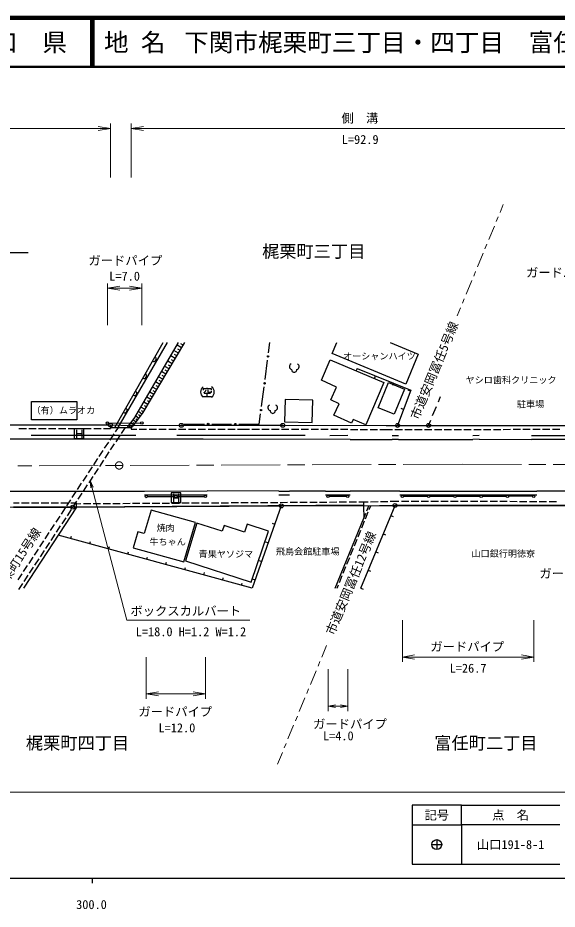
# Model space of a CAD drawing. Units: millimetres, scale not verified. Extents: x 40000 to 680000, y 20000 to 380000.
# Drawn here: x 352875 to 462478, y 198715 to 380000 of the extents above; entities that cross this region are included whole.
import ezdxf
from ezdxf.enums import TextEntityAlignment as Align

# ---------------------------------------------------------------- set-up
doc = ezdxf.new("R2010")
doc.units = ezdxf.units.MM
doc.header["$LTSCALE"] = 1000
doc.linetypes.add('CHAIN', pattern=[18.5, 12, -1.5, 3.5, -1.5])
for name, color, linetype, lineweight in [('M-BGD', 7, 'Continuous', 25), ('M-BMK', 2, 'CHAIN', 13), ('M-BMK-HTXT', 7, 'Continuous', 13), ('M-BMK-ROW', 30, 'Continuous', 25), ('M-BMK-SRVR', 3, 'Continuous', 25), ('M-STR-HTXT', 7, 'Continuous', 13), ('M-STR-STRC', 7, 'Continuous', 25), ('M-TTL', 2, 'Continuous', 140), ('M-TTL-BAND', 7, 'Continuous', 25), ('M-TTL-LINE', 7, 'Continuous', 50), ('引出線', 7, 'Continuous', 13)]:
    doc.layers.add(name, color=color, linetype=linetype, lineweight=lineweight)
doc.layers.add('M-TTL-TXT', color=7, linetype='Continuous')
doc.styles.add('ＭＳ ゴシック', font='')
doc.styles.get('ＭＳ ゴシック').set_extended_font_data('MS Gothic')

# ---------------------------------------------------------------- blocks, each defined once
blk = doc.blocks.new('open_arrow')
at = {"color": 0, "linetype": 'Continuous', "lineweight": -2}
blk.add_lwpolyline([(7.5, 1.25), (0, 0), (7.5, -1.25)], dxfattribs=at)

msp = doc.modelspace()

# ---------------------------------------------------------------- linework, layer by layer
at = {"layer": 'M-BGD'}
for p, q in [((350101, 332297), (354994, 332297)), ((372609, 296700), (382413, 313975)), ((373233, 296697), (383270, 313975)), ((376657, 298701), (385551, 313975)), ((378365, 299735), (386788, 313975)), ((386479, 313453), (386026, 313720)), ((403826, 311867), (404100, 313973)), ((416779, 311708), (417723, 313972)), ((428540, 313971), (434254, 311588)), ((385515, 311823), (384610, 312358)), ((386158, 312909), (385252, 313445)), ((385836, 312366), (385384, 312634)), ((384235, 309659), (383344, 310186)), ((384872, 310736), (383974, 311267)), ((384554, 310198), (384105, 310463)), ((385194, 311280), (384741, 311547)), ((403114, 306413), (403632, 310380)), ((414562, 306320), (416364, 310457)), ((416364, 310457), (427256, 305847)), ((431710, 305484), (416779, 311708)), ((434254, 311588), (431710, 305484)), ((383603, 308590), (382720, 309113)), ((383289, 308060), (382848, 308321)), ((383919, 309124), (383474, 309388)), ((421810, 308710), (421622, 308247)), ((382354, 306479), (381486, 306993)), ((382976, 307530), (382100, 308048)), ((382665, 307005), (382227, 307264)), ((425516, 307203), (425327, 306740)), ((381126, 304403), (380272, 304908)), ((381738, 305437), (380876, 305946)), ((381432, 304920), (381001, 305175)), ((382046, 305958), (381612, 306215)), ((391377, 304512), (391377, 304742)), ((402403, 300960), (402921, 304926)), ((417634, 304861), (414562, 306320)), ((416463, 302313), (417634, 304861)), ((427256, 305847), (423615, 297202)), ((426116, 300699), (428202, 305829)), ((428202, 305829), (431465, 304502)), ((429221, 305696), (429032, 305233)), ((379918, 302361), (379078, 302858)), ((380520, 303378), (379672, 303879)), ((380219, 302869), (379795, 303120)), ((380823, 303890), (380396, 304143)), ((390495, 302982), (392257, 302982)), ((392200, 304512), (390559, 304512)), ((390559, 304512), (390559, 304273)), ((390673, 303803), (390794, 303862)), ((392025, 303628), (390732, 303628)), ((390794, 303862), (391029, 304038)), ((391029, 304038), (391140, 304332)), ((391377, 302982), (391377, 303628)), ((391496, 304332), (391496, 303924)), ((391496, 303924), (391557, 303862)), ((391557, 303862), (392198, 303862)), ((392198, 303862), (392259, 303922)), ((392200, 304275), (392200, 304512)), ((392259, 303922), (392259, 304095)), ((431465, 304502), (429379, 299372)), ((432674, 304079), (432206, 304256)), ((438331, 301876), (438781, 302957)), ((355655, 301970), (364848, 301986)), ((355661, 298251), (355655, 301970)), ((364848, 301986), (364855, 298268)), ((379322, 301353), (378488, 301846)), ((379026, 300853), (378609, 301099)), ((379620, 301857), (379200, 302105)), ((407174, 302359), (407062, 297814)), ((412804, 302220), (407174, 302359)), ((412692, 297675), (412804, 302220)), ((418199, 301487), (416463, 302313)), ((417096, 299181), (418199, 301487)), ((437178, 299106), (437947, 300952)), ((376392, 297116), (378365, 299735)), ((378103, 299388), (377376, 299936)), ((377775, 298951), (377411, 299225)), ((378730, 300353), (377904, 300841)), ((378437, 299857), (378024, 300101)), ((401935, 297367), (402210, 299472)), ((420654, 297593), (417096, 299181)), ((429379, 299372), (426116, 300699)), ((431259, 300337), (430792, 300514)), ((364855, 298268), (355661, 298251)), ((375149, 296690), (376657, 298701)), ((376882, 297767), (376291, 298213)), ((376615, 297413), (376319, 297635)), ((377446, 298515), (376823, 298985)), ((377164, 298141), (376852, 298376)), ((386669, 297383), (390802, 297378)), ((392302, 297377), (396302, 297373)), ((397802, 297371), (401935, 297367)), ((407062, 297814), (412692, 297675)), ((421007, 298322), (420654, 297593)), ((423615, 297202), (421007, 298322)), ((436344, 297101), (436794, 298183)), ((319396, 297192), (364407, 297199)), ((353105, 296497), (354605, 296498)), ((355105, 296498), (356605, 296498)), ((357105, 296498), (358605, 296498)), ((359105, 296498), (360605, 296498)), ((361105, 296499), (362605, 296499)), ((363105, 296499), (364407, 296499)), ((364407, 297199), (371699, 297194)), ((364407, 296499), (365803, 296498)), ((366303, 296498), (367803, 296497)), ((368303, 296496), (369803, 296495)), ((370303, 296495), (371699, 296494)), ((371692, 296703), (375889, 296687)), ((371699, 297194), (371699, 296494)), ((373233, 296697), (372638, 295791)), ((374665, 296692), (373856, 295459)), ((375888, 297115), (398692, 297136)), ((375888, 297115), (375889, 296315)), ((375889, 296315), (377041, 296316)), ((377541, 296317), (379041, 296318)), ((379541, 296319), (381041, 296320)), ((381541, 296320), (383041, 296322)), ((383541, 296322), (385041, 296324)), ((385541, 296324), (387041, 296325)), ((387541, 296326), (389041, 296327)), ((389541, 296327), (391041, 296329)), ((391541, 296329), (393041, 296331)), ((393541, 296331), (395041, 296332)), ((395541, 296333), (397041, 296334)), ((397541, 296335), (398692, 296336)), ((398691, 296329), (399957, 296328)), ((398693, 297129), (427724, 297099)), ((400457, 296328), (401957, 296326)), ((402457, 296325), (403957, 296324)), ((404457, 296323), (405957, 296322)), ((406457, 296321), (407957, 296320)), ((408457, 296319), (409957, 296317)), ((410457, 296317), (411957, 296315)), ((412457, 296315), (413957, 296313)), ((414457, 296313), (415957, 296311)), ((416457, 296311), (417957, 296309)), ((418457, 296308), (419957, 296307)), ((420457, 296306), (421957, 296305)), ((422457, 296304), (423957, 296303)), ((424457, 296302), (425957, 296301)), ((426457, 296300), (427724, 296299)), ((427724, 297099), (468810, 297112)), ((427724, 296299), (429017, 296299)), ((429517, 296299), (431017, 296300)), ((431517, 296300), (433017, 296300)), ((433517, 296301), (435017, 296301)), ((435517, 296301), (437017, 296302)), ((437517, 296302), (439017, 296302)), ((439517, 296303), (441017, 296303)), ((441517, 296303), (443017, 296304)), ((443517, 296304), (445017, 296304)), ((445517, 296304), (447017, 296305)), ((447517, 296305), (449017, 296306)), ((449517, 296306), (451017, 296306)), ((451517, 296306), (453017, 296307)), ((453517, 296307), (455017, 296308)), ((455517, 296308), (457017, 296308)), ((457517, 296308), (459017, 296309)), ((459517, 296309), (461017, 296309)), ((461517, 296310), (463017, 296310)), ((376843, 295055), (355614, 295030)), ((371266, 293701), (370443, 292448)), ((372364, 295373), (371541, 294119)), ((373581, 295041), (372758, 293787)), ((411277, 295027), (385188, 295063)), ((419911, 295022), (416305, 295011)), ((430207, 294996), (428963, 294987)), ((446624, 295027), (445361, 295008)), ((489330, 294963), (457267, 295014)), ((370169, 292030), (369346, 290776)), ((372484, 293369), (371661, 292115)), ((369071, 290358), (368248, 289104)), ((371386, 291698), (370563, 290444)), ((367974, 288686), (367150, 287432)), ((369191, 288354), (368368, 287100)), ((370289, 290026), (369466, 288772)), ((366876, 287014), (366053, 285760)), ((368094, 286682), (367270, 285428)), ((365778, 285342), (364955, 284088)), ((366996, 285010), (366173, 283756)), ((364681, 283670), (363858, 282416)), ((365898, 283338), (365075, 282084)), ((378620, 282955), (391343, 282971)), ((405892, 282961), (408113, 282966)), ((415423, 282971), (420435, 282962)), ((430516, 282962), (458340, 282984)), ((353143, 281300), (352014, 281302)), ((355143, 281295), (353643, 281298)), ((357143, 281290), (355643, 281294)), ((359143, 281286), (357643, 281289)), ((361143, 281281), (359643, 281285)), ((363143, 281276), (361643, 281280)), ((363583, 281998), (362760, 280744)), ((364773, 281273), (363643, 281275)), ((364801, 281666), (363978, 280412)), ((364774, 281119), (364773, 281273)), ((365699, 281125), (364774, 281119)), ((364778, 280469), (364774, 281119)), ((367699, 281138), (366199, 281128)), ((369699, 281151), (368199, 281141)), ((371699, 281164), (370199, 281154)), ((373699, 281177), (372199, 281168)), ((375699, 281190), (374199, 281181)), ((377699, 281204), (376199, 281194)), ((379699, 281217), (378199, 281207)), ((381699, 281230), (380199, 281220)), ((383699, 281243), (382199, 281233)), ((385699, 281256), (384199, 281246)), ((387699, 281269), (386199, 281259)), ((389699, 281282), (388199, 281272)), ((391699, 281295), (390199, 281285)), ((393699, 281308), (392199, 281298)), ((395699, 281321), (394199, 281312)), ((397699, 281334), (396199, 281325)), ((399699, 281348), (398199, 281338)), ((401699, 281361), (400199, 281351)), ((403699, 281374), (402199, 281364)), ((405699, 281387), (404199, 281377)), ((407698, 281400), (406199, 281390)), ((409698, 281413), (408198, 281403)), ((411698, 281426), (410198, 281416)), ((413698, 281439), (412198, 281429)), ((415698, 281452), (414198, 281442)), ((417698, 281465), (416198, 281456)), ((419698, 281478), (418198, 281469)), ((421698, 281492), (420198, 281482)), ((423124, 281501), (422198, 281495)), ((424072, 281518), (423124, 281501)), ((423124, 281501), (423138, 280701)), ((426072, 281553), (424572, 281527)), ((428071, 281589), (426572, 281562)), ((429520, 281614), (428571, 281598)), ((430333, 281614), (429520, 281614)), ((432333, 281612), (430833, 281613)), ((434333, 281611), (432833, 281612)), ((436333, 281609), (434833, 281610)), ((438333, 281607), (436833, 281609)), ((440333, 281606), (438833, 281607)), ((442333, 281604), (440833, 281605)), ((444333, 281603), (442833, 281604)), ((446333, 281601), (444833, 281602)), ((448333, 281600), (446833, 281601)), ((450333, 281598), (448833, 281599)), ((452333, 281596), (450833, 281598)), ((454333, 281595), (452833, 281596)), ((456333, 281593), (454833, 281594)), ((458333, 281592), (456833, 281593)), ((460333, 281590), (458833, 281591)), ((462333, 281588), (460833, 281590)), ((364771, 280473), (352012, 280502)), ((364771, 280473), (354007, 263978)), ((362486, 280326), (361662, 279072)), ((363703, 279994), (362880, 278740)), ((423128, 280851), (364778, 280469)), ((380001, 279899), (378560, 275130)), ((389012, 277337), (380001, 279899)), ((406414, 280742), (405942, 280908)), ((422565, 263971), (429526, 280814)), ((429526, 280814), (423138, 280701)), ((423138, 280701), (423174, 278229)), ((423174, 278229), (423589, 279243)), ((423535, 278134), (424103, 279522)), ((423778, 279706), (424193, 280720)), ((424292, 279985), (424596, 280727)), ((471646, 280781), (429526, 280814)), ((361388, 278654), (360565, 277400)), ((362606, 278322), (361782, 277068)), ((417343, 263972), (423174, 278229)), ((422778, 276283), (423346, 277671)), ((428676, 278758), (429138, 278567)), ((360290, 276982), (359467, 275728)), ((361508, 276650), (360685, 275396)), ((386610, 269387), (389012, 277337)), ((389233, 277232), (386977, 269559)), ((394402, 275608), (389233, 277232)), ((394808, 276762), (394402, 275608)), ((398920, 275390), (394808, 276762)), ((399513, 277022), (398920, 275390)), ((403795, 275569), (399513, 277022)), ((400294, 265224), (403795, 275569)), ((405083, 276969), (404612, 277136)), ((422021, 274432), (422589, 275820)), ((359193, 275310), (358370, 274057)), ((360410, 274978), (359587, 273724)), ((363642, 274085), (363774, 274567)), ((377242, 275445), (376336, 272211)), ((378560, 275130), (377242, 275445)), ((421264, 272581), (421832, 273969)), ((427148, 275061), (427611, 274870)), ((356998, 271967), (356174, 270713)), ((358095, 273639), (357272, 272385)), ((359313, 273306), (358490, 272053)), ((367499, 273027), (367632, 273509)), ((371357, 271969), (371489, 272451)), ((376336, 272211), (386610, 269387)), ((403753, 273197), (403281, 273363)), ((420507, 270729), (421075, 272118)), ((355900, 270295), (355077, 269041)), ((358215, 271635), (357392, 270381)), ((375214, 270910), (375347, 271392)), ((379072, 269852), (379204, 270334)), ((419750, 268878), (420318, 270267)), ((425621, 271364), (426083, 271173)), ((354802, 268623), (353979, 267369)), ((357118, 269963), (356294, 268709)), ((382929, 268794), (383061, 269276)), ((386977, 269559), (400294, 265224)), ((402422, 269425), (401950, 269591)), ((418993, 267027), (419560, 268416)), ((353705, 266951), (352882, 265697)), ((354922, 266619), (354099, 265365)), ((356020, 268291), (355197, 267037)), ((386787, 267735), (386919, 268218)), ((390644, 266677), (390776, 267159)), ((418235, 265176), (418803, 266564)), ((424093, 267668), (424555, 267477)), ((353825, 264947), (353016, 263715)), ((394501, 265619), (394634, 266101)), ((398359, 264560), (398491, 265043)), ((401091, 265653), (400620, 265819)), ((417743, 263972), (418046, 264713)), ((422565, 263971), (423027, 263780))]:
    msp.add_line(p, q, dxfattribs=at)
for points in [[(421810, 308710), (432743, 304264), (430036, 297099)], [(406414, 280742), (400499, 263973), (361064, 274792)]]:
    msp.add_lwpolyline(points, dxfattribs=at)
for centre in [(403729, 311124), (403018, 305670), (402306, 300216), (391552, 297378), (397052, 297372)]:
    msp.add_circle(centre, 150, dxfattribs=at)
for centre, radius, start, end in [((380506, 310615), 500, 240.4233, 60.4233), ((408646, 309065), 599, 113.44836, 257.2818), ((409048, 308449), 534, 176.52859, 3.47141), ((409449, 309065), 599, 282.7182, 66.55164), ((378532, 307136), 500, 240.4233, 60.4233), ((391272, 303892), 1264, 123.85503, 236.14497), ((391543, 303892), 1264, 303.85503, 56.14497), ((376558, 303657), 500, 240.4233, 60.4233), ((404267, 300705), 599, 113.44836, 257.2818), ((405070, 300705), 599, 282.7182, 66.55164), ((374583, 300178), 500, 240.4233, 60.4233), ((404669, 300089), 534, 176.52859, 3.47141)]:
    msp.add_arc(centre, radius, start, end, dxfattribs=at)
at = {"layer": 'M-BMK'}
for q in [(352868, 288892), (573467, 288963)]:
    msp.add_line((443198, 289207), q, dxfattribs=at)
msp.add_circle((373467, 288964), 750, dxfattribs=at)
at = {"layer": 'M-BMK-HTXT'}
for p, q in [((451524, 342027), (450863, 340427)), ((450481, 339503), (450099, 338579)), ((449717, 337655), (448571, 334882)), ((448189, 333958), (447807, 333034)), ((447425, 332109), (446279, 329337)), ((445897, 328413), (445515, 327489)), ((445133, 326564), (443987, 323792)), ((443605, 322868), (443223, 321944)), ((442842, 321019), (442180, 319420)), ((415618, 252327), (414649, 249983)), ((414267, 249058), (413885, 248134)), ((413503, 247210), (412357, 244438)), ((411975, 243513), (411593, 242589)), ((411211, 241665), (410065, 238893)), ((409683, 237968), (409301, 237044)), ((408919, 236120), (407773, 233347)), ((407391, 232423), (407009, 231499)), ((406627, 230575), (405658, 228231))]:
    msp.add_line(p, q, dxfattribs=at)
at = {"layer": 'M-BMK-ROW'}
for points in [[(319396, 297192), (371699, 297194), (375888, 297115), (386099, 297124), (406712, 297121), (430036, 297099), (436344, 297101), (468810, 297112), (472869, 297095), (514108, 297073), (524106, 297065), (528222, 297056), (542387, 297027), (573482, 296992)], [(73594, 281313), (103464, 281264), (111350, 281545), (137652, 281541), (161444, 281537), (194309, 281446), (207652, 281253), (212707, 281193), (223288, 281067), (224739, 280453), (245080, 280507), (262067, 280460), (292429, 280515), (299501, 280512), (352012, 280502), (364018, 280474), (406414, 280742), (429526, 280814), (471646, 280781), (480235, 281191)]]:
    msp.add_lwpolyline(points, dxfattribs=at)
for centre in [(371699, 297194), (375888, 297115), (386099, 297124), (406712, 297121), (430036, 297099), (436344, 297101), (406414, 280742), (429526, 280814), (364018, 280474)]:
    msp.add_circle(centre, 400, dxfattribs=at)
at = {"layer": 'M-BMK-SRVR'}
for p, q in [((443014, 219855), (433014, 219855)), ((433014, 219855), (433014, 215855)), ((443014, 215855), (443014, 219855)), ((443014, 219855), (463014, 219855)), ((433014, 215855), (443014, 215855)), ((433014, 215855), (433014, 207855)), ((463014, 215855), (443014, 215855)), ((443014, 215855), (443014, 207855)), ((438014, 212855), (438014, 210855)), ((437014, 211855), (439014, 211855)), ((433014, 207855), (443014, 207855)), ((443014, 207855), (463014, 207855))]:
    msp.add_line(p, q, dxfattribs=at)
msp.add_circle((438014, 211855), 1000, dxfattribs=at)
at = {"layer": 'M-STR-HTXT'}
for p, q in [((73336, 357500), (371699, 357500)), ((371699, 347500), (371699, 358500)), ((375889, 347500), (375889, 358500)), ((375889, 357500), (468810, 357500)), ((371075, 317500), (371075, 326000)), ((371075, 325000), (378075, 325000)), ((378075, 317500), (378075, 326000)), ((431016, 257500), (431016, 249000)), ((457716, 257500), (457716, 249000)), ((378970, 250000), (378970, 241500)), ((390994, 250000), (390994, 241500)), ((431016, 250000), (457716, 250000)), ((415923, 247500), (415923, 239000)), ((419923, 247500), (419923, 239000)), ((378970, 242500), (390994, 242500)), ((415923, 240000), (419923, 240000)), ((207652, 222533), (471646, 222533))]:
    msp.add_line(p, q, dxfattribs=at)
at = {"layer": 'M-STR-STRC'}
for p, q in [((371325, 297591), (377825, 297598)), ((366316, 296438), (364316, 296438)), ((364316, 296438), (364316, 294438)), ((364856, 294522), (364856, 296222)), ((365847, 296233), (365847, 294528)), ((366316, 294438), (366316, 296438)), ((355726, 294304), (350207, 294315)), ((390516, 294294), (355726, 294304)), ((364316, 294438), (366316, 294438)), ((364856, 295438), (365847, 295438)), ((420413, 294262), (390516, 294294)), ((420413, 294262), (428969, 294237)), ((430213, 294246), (428969, 294237)), ((430213, 294246), (445372, 294258)), ((446635, 294277), (445372, 294258)), ((446635, 294277), (457266, 294264)), ((489328, 294213), (457266, 294264)), ((350705, 283710), (366520, 283737)), ((366520, 283737), (378619, 283755)), ((378619, 283755), (391342, 283771)), ((386010, 283405), (384010, 283405)), ((384010, 283405), (384010, 281405)), ((384551, 281490), (384551, 283189)), ((385542, 283200), (385542, 281495)), ((386010, 281405), (386010, 283405)), ((405891, 283711), (391342, 283771)), ((405891, 283711), (408111, 283716)), ((415425, 283721), (408111, 283716)), ((415425, 283721), (420436, 283712)), ((430515, 283712), (420436, 283712)), ((430515, 283712), (458339, 283734)), ((465982, 283716), (458339, 283734)), ((379220, 282656), (384732, 282663)), ((384010, 281405), (386010, 281405)), ((384551, 282405), (385542, 282405)), ((385232, 282663), (390744, 282670)), ((419673, 282663), (416173, 282670)), ((436106, 282667), (431266, 282663)), ((441446, 282671), (436606, 282667)), ((446786, 282675), (441946, 282671)), ((452126, 282679), (447286, 282676)), ((457466, 282684), (452626, 282680))]:
    msp.add_line(p, q, dxfattribs=at)
for centre in [(371075, 297591), (378075, 297598), (378970, 282656), (384982, 282663), (390994, 282670), (415923, 282670), (419923, 282663), (431016, 282663), (436356, 282667), (441696, 282671), (447036, 282675), (452376, 282680), (457716, 282684)]:
    msp.add_circle(centre, 250, dxfattribs=at)
at = {"layer": 'M-TTL'}
msp.add_line((680000, 380000), (40000, 380000), dxfattribs=at)
at = {"layer": 'M-TTL-BAND'}
for p, q in [((40000, 205000), (579000, 205000)), ((368000, 205000), (368000, 204000))]:
    msp.add_line(p, q, dxfattribs=at)
at = {"layer": 'M-TTL-LINE'}
for p, q in [((367750, 380000), (367750, 370000)), ((368250, 380000), (368250, 370000)), ((40000, 370000), (680000, 370000))]:
    msp.add_line(p, q, dxfattribs=at)
at = {"layer": '引出線'}
msp.add_lwpolyline([(367591, 285917), (375000, 257500), (400000, 257500)], dxfattribs=at)

# ---------------------------------------------------------------- block references
at = {"layer": 'M-STR-HTXT', "rotation": 180}
for p, xscale, yscale in [((371699, 357500), 333, 333), ((378075, 325000), 333, 333), ((457716, 250000), 333, 333), ((390994, 242500), 333, 333), ((419923, 240000), 200, 200)]:
    msp.add_blockref('open_arrow', p, dxfattribs=dict(at, xscale=xscale, yscale=yscale))
at = {"layer": 'M-STR-HTXT'}
for p, xscale, yscale in [((375889, 357500), 333, 333), ((371075, 325000), 333, 333), ((431016, 250000), 333, 333), ((378970, 242500), 333, 333), ((415923, 240000), 200, 200)]:
    msp.add_blockref('open_arrow', p, dxfattribs=dict(at, xscale=xscale, yscale=yscale))
at = {"layer": '引出線', "xscale": 200, "yscale": 200, "rotation": 284.6}
msp.add_blockref('open_arrow', (367591, 285917), dxfattribs=at)

# ---------------------------------------------------------------- texts
at = {"layer": 'M-BGD', "style": 'ＭＳ ゴシック'}
for s, p in [('オーシャンハイツ', (426355, 311188)), ('ヤシロ歯科クリニック', (453108, 306334)), ('（有）ムラオカ', (362125, 300171)), ('駐車場', (457082, 301417)), ('焼肉', (382905, 276262)), ('牛ちゃん', (383319, 273421)), ('飛鳥会館駐車場', (411779, 271454)), ('青果ヤソジマ', (395156, 270921)), ('山口銀行明徳寮', (451538, 271037))]:
    msp.add_text(s, height=1320, dxfattribs=at).set_placement(p, align=Align.MIDDLE_CENTER)
at = {"layer": 'M-BMK-HTXT', "style": 'ＭＳ ゴシック'}
for s, p in [('梶栗町三丁目', (413000, 332500)), ('梶栗町四丁目', (365000, 232500)), ('富任町二丁目', (448000, 232500))]:
    msp.add_text(s, height=2566, dxfattribs=at).set_placement(p, align=Align.MIDDLE_CENTER)
for s, rotation, p in [('市道安岡冨任5号線', 67.406, (437499, 308289)), ('市道安岡梶栗町15号線', 56.874, (350072, 265556)), ('市道安岡冨任12号線', 67.406, (420559, 265044))]:
    msp.add_text(s, height=1833, rotation=rotation, dxfattribs=at).set_placement(p, align=Align.MIDDLE_CENTER)
at = {"layer": 'M-BMK-SRVR', "style": 'ＭＳ ゴシック'}
for s, p in [('記号', (438014, 217855)), ('点\u3000名', (453014, 217855)), ('山口191-8-1', (453014, 211855))]:
    msp.add_text(s, height=1833, dxfattribs=at).set_placement(p, align=Align.MIDDLE_CENTER)
at = {"layer": 'M-STR-HTXT', "style": 'ＭＳ ゴシック'}
for s, p in [('側\u3000溝', (422387, 359597)), ('ガードパイプ', (374718, 330647)), ('ガードパイプ', (463653, 328198)), ('ガードパイプ', (466364, 266986)), ('L=18.0 H=1.2 W=1.2', (388058, 255147)), ('ガードパイプ', (444208, 252115)), ('ガードパイプ', (384869, 238889)), ('ガードパイプ', (420376, 236378))]:
    msp.add_text(s, height=1833, dxfattribs=at).set_placement(p, align=Align.MIDDLE_CENTER)
for s, p in [('L=92.9', (422453, 353793)), ('L=7.0', (374575, 326000)), ('L=26.7', (444373, 246259)), ('L=12.0', (385199, 234134)), ('L=4.0', (418000, 232500))]:
    msp.add_text(s, height=1833, dxfattribs=at).set_placement(p, align=Align.BOTTOM_CENTER)
at = {"layer": 'M-TTL-BAND', "style": 'ＭＳ ゴシック'}
msp.add_text('300.0', height=1833, dxfattribs=at).set_placement((367844, 198195), align=Align.BOTTOM_CENTER)
at = {"layer": 'M-TTL-TXT', "style": 'ＭＳ ゴシック'}
msp.add_text('山\u3000口\u3000県', height=3666, dxfattribs=at).set_placement((350375, 375000), align=Align.MIDDLE_CENTER)
for s, p in [('地 名', (370380, 375000)), ('下関市梶栗町三丁目・四丁目\u3000富任町一丁目・二丁目', (386681, 375000))]:
    msp.add_text(s, height=3666, dxfattribs=at).set_placement(p, align=Align.MIDDLE_LEFT)
at = {"layer": '引出線', "style": 'ＭＳ ゴシック'}
msp.add_text('ボックスカルバート', height=1833, dxfattribs=at).set_placement((387003, 259369), align=Align.MIDDLE_CENTER)

doc.saveas('drawing.dxf')
